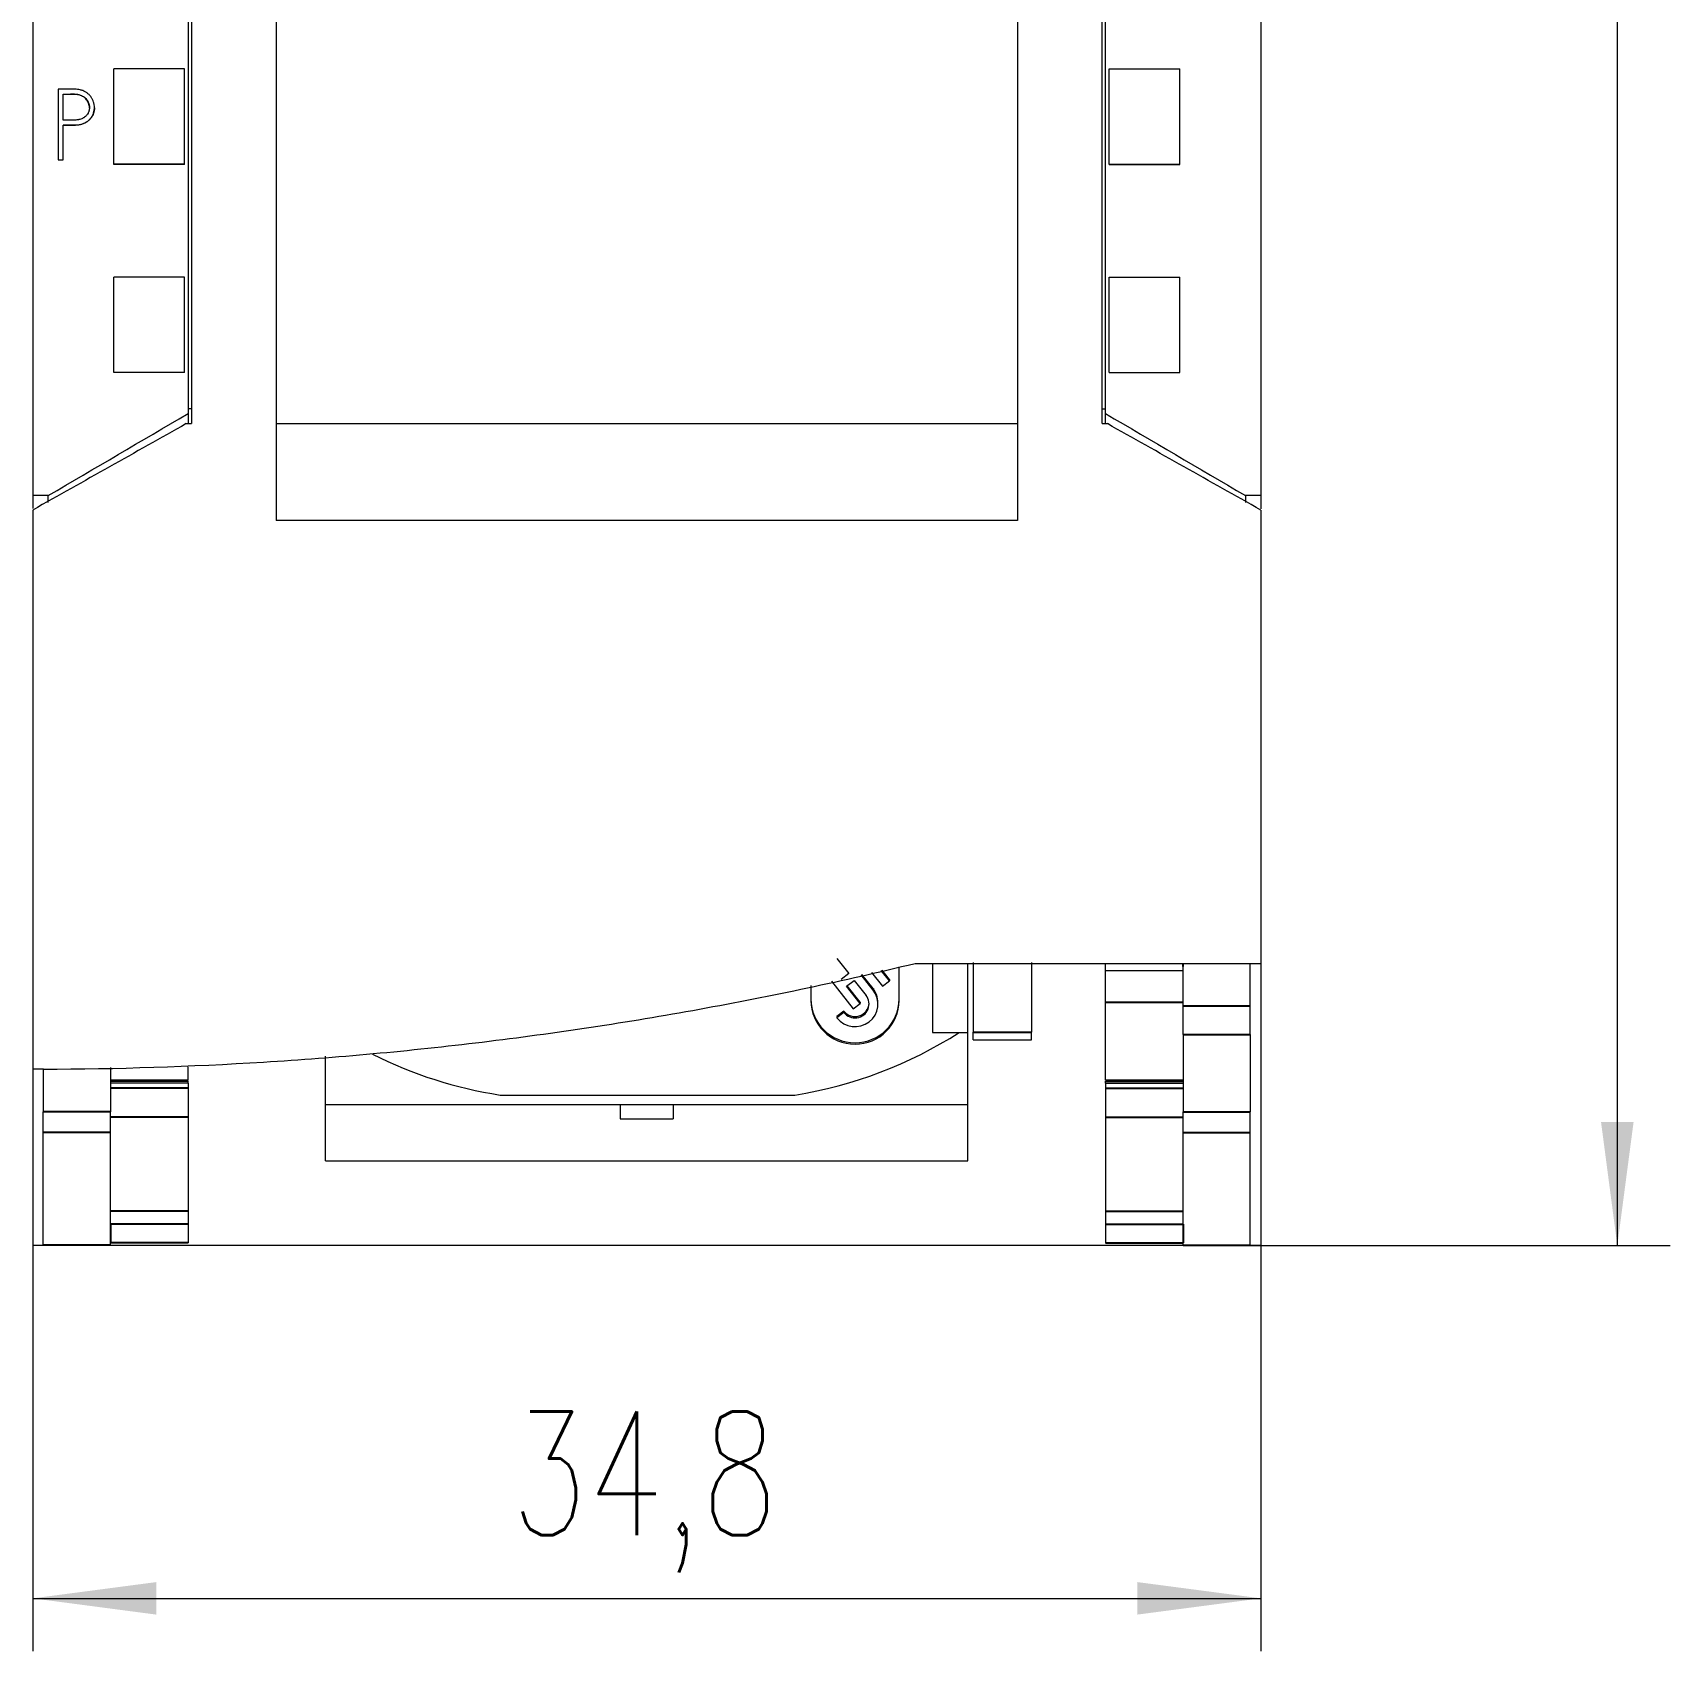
# Model space of a CAD drawing. Header units: millimetres. Extents: x 0 to 594, y 0 to 420.
# Drawn here: x 257.34 to 303.74, y 219.7 to 265.58 of the extents above; entities that cross this region are included whole.
import ezdxf

# ---------------------------------------------------------------- set-up
doc = ezdxf.new("R2010")
doc.units = ezdxf.units.MM
doc.layers.add('1', color=7, linetype='Continuous')
doc.layers.add('106', color=7, linetype='Continuous')
doc.styles.add('latin_extended', font='simplex.shx')
doc.dimstyles.get("Standard").update_dxf_attribs({"dimtxt": 0.18, "dimasz": 0.18, "dimexe": 0.18, "dimexo": 0.0625, "dimgap": 0.09, "dimtad": 0, "dimtih": 1, "dimtoh": 1, "dimdec": 4, "dimzin": 0, "dimdsep": 46, "dimtxsty": 'Standard', "dimcen": 0.09, "dimadec": 0, "dimazin": 0, "dimtfac": 1, "dimtdec": 4, "dimtofl": 0, "dimtmove": 0, "dimatfit": 3, "dimfxl": 1, "dimtolj": 1, "dimtzin": 0, "dimarcsym": 0})

# ---------------------------------------------------------------- blocks, each defined once
blk = doc.blocks.new('_U0')
at = {"layer": '106', "color": 7, "lineweight": 13}
for p, q in [((292.140422, 239.20148), (292.140422, 219.701515)), ((257.340422, 236.201908), (257.340422, 219.701515)), ((257.340422, 221.201515), (292.140422, 221.201515))]:
    blk.add_line(p, q, dxfattribs=at)
at = {"layer": '106', "color": 7, "lineweight": 25}
for points in [[(257.340422, 221.201515), (260.84042, 221.662299), (260.840423, 220.740731)], [(292.140422, 221.201515), (288.640423, 220.740731), (288.64042, 221.662299)]]:
    blk.add_solid(points, dxfattribs=at)
at = {"layer": '106', "color": 7, "linetype": 'Continuous', "lineweight": 18, "insert": (270.892494, 221.930067), "char_height": 3.5, "attachment_point": 7, "line_spacing_factor": 0.963855, "style": 'latin_extended'}
blk.add_mtext('\\W0.7199;34,8', dxfattribs=at)
blk = doc.blocks.new('_U1')
at = {"layer": '106', "color": 7, "lineweight": 13}
for p, q in [((287.140422, 378.20148), (303.740362, 378.20148)), ((302.240362, 378.20148), (302.240362, 231.20148)), ((290.541157, 231.20148), (303.740362, 231.20148))]:
    blk.add_line(p, q, dxfattribs=at)
at = {"layer": '106', "color": 7, "lineweight": 25}
for points in [[(302.240362, 378.20148), (302.701145, 374.701482), (301.779578, 374.701478)], [(302.240362, 231.20148), (301.779578, 234.701478), (302.701145, 234.701482)]]:
    blk.add_solid(points, dxfattribs=at)
at = {"layer": '106', "color": 7, "linetype": 'Continuous', "lineweight": 18, "insert": (301.854809, 301.777138), "char_height": 3.5, "attachment_point": 7, "rotation": 90, "line_spacing_factor": 0.963855, "style": 'latin_extended'}
blk.add_mtext('\\W0.6447;147', dxfattribs=at)

msp = doc.modelspace()

# ---------------------------------------------------------------- linework, layer by layer
at = {"layer": '1', "color": 7, "linetype": 'Continuous', "lineweight": 13}
for p, q in [((257.34, 365.882), (257.34, 252.464)), ((292.14, 365.882), (292.14, 252.464)), ((261.74, 363.601), (261.74, 254.786)), ((287.74, 254.786), (287.74, 363.601)), ((259.64, 261.856), (259.64, 264.557)), ((261.64, 264.557), (259.64, 264.557)), ((261.64, 261.856), (261.64, 264.557)), ((287.84, 261.856), (287.84, 264.557)), ((287.84, 264.557), (289.84, 264.557)), ((289.84, 261.856), (289.84, 264.557)), ((258.062, 263.983), (258.062, 261.981)), ((258.203, 263.106), (258.203, 263.842)), ((259.088, 263.454), (259.088, 263.461)), ((258.203, 261.981), (258.203, 262.964)), ((258.062, 261.981), (258.062, 261.975)), ((258.062, 261.981), (258.203, 261.981)), ((258.203, 261.981), (258.203, 261.975)), ((259.64, 261.851), (259.64, 261.856)), ((261.64, 261.856), (259.64, 261.856)), ((261.64, 261.851), (259.64, 261.851)), ((261.64, 261.851), (261.64, 261.856)), ((287.84, 261.856), (289.84, 261.856)), ((287.84, 261.851), (287.84, 261.856)), ((287.84, 261.851), (289.84, 261.851)), ((289.84, 261.851), (289.84, 261.856)), ((259.64, 255.954), (259.64, 258.655)), ((261.64, 258.655), (259.64, 258.655)), ((261.64, 255.954), (261.64, 258.655)), ((287.84, 255.954), (287.84, 258.655)), ((287.84, 258.655), (289.84, 258.655)), ((289.84, 255.954), (289.84, 258.655)), ((259.64, 255.951), (259.64, 255.954)), ((261.64, 255.954), (259.64, 255.954)), ((261.64, 255.951), (259.64, 255.951)), ((261.64, 255.951), (261.64, 255.954)), ((287.84, 255.951), (287.84, 255.954)), ((287.84, 255.954), (289.84, 255.954)), ((287.84, 255.951), (289.84, 255.951)), ((289.84, 255.951), (289.84, 255.954)), ((261.84, 254.916), (261.74, 254.916)), ((261.74, 254.786), (261.74, 254.501)), ((287.64, 254.916), (287.74, 254.916)), ((287.74, 254.501), (287.74, 254.786)), ((261.69, 254.501), (261.84, 254.501)), ((285.24, 254.497), (264.24, 254.497)), ((287.64, 254.501), (287.79, 254.501)), ((257.34, 252.464), (257.34, 252.094)), ((257.78, 252.464), (257.34, 252.464)), ((257.78, 252.261), (257.78, 252.464)), ((291.7, 252.464), (291.7, 252.261)), ((292.14, 252.464), (291.7, 252.464)), ((292.14, 252.464), (292.14, 252.087)), ((285.24, 251.751), (264.24, 251.751)), ((280.129, 239.342), (280.465, 238.916)), ((281.614, 238.704), (281.382, 238.998)), ((281.614, 238.743), (281.408, 239.004)), ((281.89, 238.151), (281.89, 239.106)), ((282.34, 239.201), (292.14, 239.201)), ((282.84, 239.201), (282.84, 237.242)), ((283.84, 237.242), (283.84, 239.201)), ((287.74, 239.001), (287.74, 239.201)), ((287.74, 238.103), (287.74, 239.001)), ((287.74, 239.001), (289.94, 239.001)), ((289.94, 238), (289.94, 239.201)), ((291.84, 238), (291.84, 239.201)), ((292.14, 239.121), (292.14, 231.201)), ((279.39, 238.575), (279.39, 238.151)), ((279.971, 238.699), (280.591, 237.912)), ((280.465, 238.916), (280.249, 238.748)), ((280.403, 238.553), (280.619, 238.72)), ((280.788, 238.065), (280.403, 238.553)), ((280.788, 238.104), (280.422, 238.568)), ((280.619, 238.72), (280.955, 238.294)), ((281.152, 238.446), (280.816, 238.873)), ((281.152, 238.486), (280.835, 238.888)), ((281.11, 238.94), (281.417, 238.552)), ((281.417, 238.552), (281.614, 238.704)), ((281.614, 238.743), (281.614, 238.704)), ((280.591, 237.912), (280.788, 238.065)), ((280.788, 238.104), (280.788, 238.065)), ((281.289, 238.05), (281.289, 238.09)), ((287.74, 235.902), (287.74, 238.103)), ((280.326, 237.846), (280.129, 237.693)), ((280.326, 237.807), (280.129, 237.654)), ((280.129, 237.693), (280.129, 237.654)), ((280.326, 237.846), (280.326, 237.807)), ((289.94, 237.184), (289.94, 238)), ((291.84, 237.184), (291.84, 238)), ((282.84, 237.242), (282.84, 237.241)), ((282.84, 237.242), (283.84, 237.242)), ((282.84, 237.241), (283.589, 237.241)), ((283.589, 237.241), (283.84, 237.241)), ((283.84, 237.241), (283.84, 237.242)), ((283.84, 235.201), (283.84, 237.241)), ((283.99, 237.035), (283.99, 237.252)), ((285.64, 237.035), (285.64, 237.252)), ((289.94, 237.184), (289.94, 234.997)), ((291.84, 237.184), (291.84, 234.997)), ((283.99, 237.035), (285.64, 237.035)), ((257.641, 236.202), (257.34, 236.202)), ((257.64, 236.19), (257.64, 234.997)), ((259.54, 236.251), (259.54, 234.997)), ((261.74, 235.902), (261.74, 236.268)), ((265.64, 235.201), (265.64, 236.566)), ((257.34, 236.12), (257.34, 231.201)), ((259.54, 235.902), (261.74, 235.902)), ((261.74, 235.873), (259.54, 235.873)), ((261.74, 235.801), (259.54, 235.801)), ((261.74, 235.866), (261.74, 235.873)), ((261.74, 235.801), (261.74, 235.866)), ((261.74, 235.801), (261.74, 235.664)), ((287.74, 235.902), (289.94, 235.902)), ((287.74, 235.866), (287.74, 235.873)), ((289.94, 235.873), (287.74, 235.873)), ((287.74, 235.801), (287.74, 235.866)), ((287.74, 235.801), (287.74, 235.664)), ((287.74, 235.801), (289.94, 235.801)), ((261.74, 235.664), (261.74, 234.84)), ((270.584, 235.469), (278.939, 235.469)), ((287.74, 235.664), (287.74, 234.84)), ((257.64, 234.41), (257.64, 234.997)), ((259.54, 234.41), (259.54, 234.997)), ((261.74, 234.84), (261.74, 232.175)), ((265.64, 233.601), (265.64, 235.202)), ((265.64, 235.201), (283.84, 235.201)), ((273.99, 235.201), (273.99, 234.797)), ((273.99, 234.797), (275.49, 234.797)), ((275.49, 235.201), (275.49, 234.797)), ((283.84, 233.601), (283.84, 235.202)), ((287.74, 234.84), (287.74, 232.175)), ((289.94, 234.41), (289.94, 234.997)), ((291.84, 234.41), (291.84, 234.997)), ((265.64, 233.601), (283.84, 233.601)), ((261.74, 232.175), (261.74, 231.808)), ((287.74, 232.175), (287.74, 231.808)), ((261.74, 231.808), (261.74, 231.277)), ((287.74, 231.808), (287.74, 231.277)), ((259.282, 231.201), (257.34, 231.201)), ((257.64, 231.213), (259.54, 231.213)), ((290.541, 231.201), (259.282, 231.201)), ((259.54, 231.277), (261.74, 231.277)), ((261.74, 231.277), (261.74, 231.277)), ((287.74, 231.277), (287.74, 231.277)), ((287.74, 231.277), (289.94, 231.277)), ((289.94, 231.213), (291.84, 231.213)), ((292.14, 231.201), (290.541, 231.201))]:
    msp.add_line(p, q, dxfattribs=at)
at = {"layer": '1', "color": 7, "linetype": 'Continuous', "lineweight": 25}
for p, q in [((281.152, 238.486), (281.152, 238.446)), ((287.74, 238.103), (289.94, 238.103)), ((289.94, 238), (291.84, 238)), ((283.99, 237.252), (285.64, 237.252)), ((289.94, 237.184), (291.84, 237.184)), ((261.74, 235.866), (259.54, 235.866)), ((287.74, 235.866), (289.94, 235.866)), ((261.74, 235.664), (259.54, 235.664)), ((287.74, 235.664), (289.94, 235.664)), ((259.54, 234.997), (257.64, 234.997)), ((261.74, 234.84), (259.54, 234.84)), ((287.74, 234.84), (289.94, 234.84)), ((289.94, 234.997), (291.84, 234.997)), ((259.54, 234.41), (257.64, 234.41)), ((289.94, 234.41), (291.84, 234.41)), ((261.74, 232.175), (259.54, 232.175)), ((287.74, 232.175), (289.94, 232.175)), ((259.54, 231.808), (259.54, 231.277)), ((261.74, 231.808), (259.54, 231.808)), ((287.74, 231.808), (289.94, 231.808)), ((289.94, 231.808), (289.94, 231.277)), ((259.54, 231.213), (257.64, 231.213)), ((261.74, 231.277), (259.54, 231.277)), ((287.74, 231.277), (289.94, 231.277)), ((289.94, 231.213), (291.84, 231.213))]:
    msp.add_line(p, q, dxfattribs=at)
at = {"layer": '1', "color": 7, "linetype": 'Continuous', "lineweight": 13}
for centre, major_axis, start_param, end_param in [((280.64, 238.19), (1.25, 0), 3.141593, 6.283185), ((280.64, 238.151), (1.25, 0), 3.141593, 6.283185), ((280.64, 238.05), (0.649, 0), 3.804818, 6.94641), ((280.64, 238.05), (-0.399, 0), 0.663225, 3.804818), ((280.64, 238.09), (-0.399, 0), 0.663225, 3.092069), ((280.64, 238.09), (0.649, 0), 6.283142, 6.94641), ((277.002, 247.346), (12.135, 0), 4.872685, 5.28613), ((272.407, 247.206), (11.977, 0), 4.241192, 4.559632)]:
    msp.add_ellipse(centre, major_axis=major_axis, ratio=0.991445, start_param=start_param, end_param=end_param, dxfattribs=at)
for points, knots in [([(261.84, 363.787), (261.84, 360.743), (261.84, 351.173), (261.84, 337.003), (261.84, 322.437), (261.84, 308.227), (261.84, 293.933), (261.84, 278.446), (261.84, 265.807), (261.84, 257.842), (261.84, 254.501)], [0, 0, 0, 0, 0.083934, 0.263736, 0.389889, 0.484142, 0.653794, 0.78188, 0.908517, 1, 1, 1, 1]), ([(287.64, 254.501), (287.64, 257.842), (287.64, 265.807), (287.64, 278.446), (287.64, 293.933), (287.64, 308.227), (287.64, 322.437), (287.64, 337.003), (287.64, 351.173), (287.64, 360.743), (287.64, 363.787)], [0, 0, 0, 0, 0.091483, 0.21812, 0.346206, 0.515858, 0.610111, 0.736264, 0.916066, 1, 1, 1, 1]), ([(264.24, 360.722), (264.24, 358.699), (264.24, 350.15), (264.24, 337.003), (264.24, 322.437), (264.24, 308.227), (264.24, 293.933), (264.24, 278.446), (264.24, 265.688), (264.24, 256.806), (264.24, 252.549), (264.24, 251.751)], [0, 0, 0, 0, 0.055935, 0.236292, 0.362833, 0.457376, 0.627551, 0.756032, 0.883059, 0.978086, 1, 1, 1, 1]), ([(285.24, 360.722), (285.24, 358.699), (285.24, 350.15), (285.24, 337.003), (285.24, 322.437), (285.24, 308.227), (285.24, 293.933), (285.24, 278.446), (285.24, 265.688), (285.24, 256.806), (285.24, 252.549), (285.24, 251.751)], [0, 0, 0, 0, 0.055935, 0.236292, 0.362833, 0.457376, 0.627551, 0.756032, 0.883059, 0.978086, 1, 1, 1, 1]), ([(258.203, 262.964), (258.255, 262.964), (258.306, 262.965), (258.41, 262.964), (258.461, 262.963), (258.539, 262.965), (258.564, 262.966), (258.603, 262.969), (258.616, 262.97), (258.642, 262.974), (258.655, 262.976), (258.693, 262.983), (258.718, 262.989), (258.767, 263.005), (258.791, 263.014), (258.826, 263.032), (258.838, 263.038), (258.86, 263.051), (258.871, 263.058), (258.902, 263.08), (258.922, 263.096), (258.95, 263.123), (258.96, 263.133), (258.977, 263.152), (258.985, 263.162), (259.008, 263.193), (259.022, 263.215), (259.04, 263.249), (259.046, 263.261), (259.056, 263.285), (259.06, 263.297), (259.073, 263.334), (259.078, 263.359), (259.084, 263.397), (259.086, 263.41), (259.088, 263.436), (259.088, 263.449), (259.088, 263.488), (259.086, 263.514), (259.08, 263.552), (259.078, 263.565), (259.072, 263.59), (259.068, 263.603), (259.057, 263.64), (259.047, 263.664), (259.031, 263.699), (259.025, 263.71), (259.012, 263.733), (259.005, 263.744), (258.982, 263.776), (258.95, 263.816), (258.911, 263.851), (258.881, 263.874), (258.87, 263.882), (258.848, 263.896), (258.837, 263.903), (258.803, 263.922), (258.78, 263.932), (258.743, 263.946), (258.731, 263.95), (258.706, 263.957), (258.693, 263.96), (258.63, 263.974), (258.579, 263.98), (258.502, 263.984), (258.476, 263.985), (258.424, 263.985), (258.372, 263.985), (258.321, 263.984), (258.269, 263.983), (258.191, 263.982), (258.113, 263.983), (258.062, 263.983)], [0, 0, 0, 0, 0.0625, 0.0625, 0.125, 0.125, 0.15625, 0.15625, 0.171875, 0.171875, 0.1875, 0.1875, 0.21875, 0.21875, 0.25, 0.25, 0.265625, 0.265625, 0.28125, 0.28125, 0.3125, 0.3125, 0.328125, 0.328125, 0.34375, 0.34375, 0.375, 0.375, 0.390625, 0.390625, 0.40625, 0.40625, 0.4375, 0.4375, 0.453125, 0.453125, 0.46875, 0.46875, 0.5, 0.5, 0.515625, 0.515625, 0.53125, 0.53125, 0.5625, 0.5625, 0.578125, 0.578125, 0.59375, 0.59375, 0.625, 0.65625, 0.65625, 0.671875, 0.671875, 0.6875, 0.6875, 0.71875, 0.71875, 0.734375, 0.734375, 0.75, 0.75, 0.8125, 0.8125, 0.84375, 0.84375, 0.875, 0.90625, 0.90625, 0.9375, 1, 1, 1, 1]), ([(258.203, 263.842), (258.242, 263.842), (258.281, 263.841), (258.339, 263.841), (258.358, 263.841), (258.397, 263.842), (258.455, 263.844), (258.513, 263.845), (258.591, 263.839), (258.629, 263.832), (258.677, 263.818), (258.686, 263.815), (258.705, 263.808), (258.714, 263.804), (258.741, 263.792), (258.759, 263.783), (258.784, 263.767), (258.792, 263.761), (258.808, 263.749), (258.816, 263.743), (258.838, 263.723), (258.852, 263.709), (258.871, 263.686), (258.877, 263.678), (258.888, 263.661), (258.893, 263.653), (258.908, 263.627), (258.917, 263.609), (258.927, 263.581), (258.93, 263.572), (258.935, 263.553), (258.938, 263.543), (258.943, 263.513), (258.946, 263.494), (258.947, 263.464), (258.947, 263.454), (258.946, 263.434), (258.945, 263.424), (258.941, 263.395), (258.937, 263.375), (258.928, 263.347), (258.925, 263.338), (258.917, 263.319), (258.913, 263.31), (258.899, 263.283), (258.888, 263.267), (258.869, 263.244), (258.863, 263.236), (258.849, 263.222), (258.842, 263.215), (258.819, 263.195), (258.803, 263.184), (258.778, 263.168), (258.769, 263.163), (258.752, 263.153), (258.743, 263.149), (258.715, 263.137), (258.697, 263.13), (258.668, 263.122), (258.658, 263.12), (258.639, 263.116), (258.629, 263.114), (258.599, 263.11), (258.58, 263.108), (258.54, 263.106), (258.52, 263.106), (258.48, 263.105), (258.441, 263.105), (258.401, 263.106), (258.362, 263.106), (258.342, 263.106), (258.282, 263.106), (258.243, 263.106), (258.203, 263.106)], [0, 0, 0, 0, 0.0625, 0.0625, 0.09375, 0.09375, 0.125, 0.1875, 0.1875, 0.25, 0.25, 0.265625, 0.265625, 0.28125, 0.28125, 0.3125, 0.3125, 0.328125, 0.328125, 0.34375, 0.34375, 0.375, 0.375, 0.390625, 0.390625, 0.40625, 0.40625, 0.4375, 0.4375, 0.453125, 0.453125, 0.46875, 0.46875, 0.5, 0.5, 0.515625, 0.515625, 0.53125, 0.53125, 0.5625, 0.5625, 0.578125, 0.578125, 0.59375, 0.59375, 0.625, 0.625, 0.640625, 0.640625, 0.65625, 0.65625, 0.6875, 0.6875, 0.703125, 0.703125, 0.71875, 0.71875, 0.75, 0.75, 0.765625, 0.765625, 0.78125, 0.78125, 0.8125, 0.8125, 0.84375, 0.84375, 0.875, 0.90625, 0.90625, 0.9375, 0.9375, 1, 1, 1, 1]), ([(258.946, 263.456), (258.946, 263.458), (258.946, 263.461), (258.946, 263.473), (258.946, 263.483), (258.944, 263.503), (258.942, 263.513), (258.937, 263.542), (258.932, 263.561), (258.919, 263.598), (258.91, 263.617), (258.891, 263.651), (258.88, 263.668), (258.855, 263.699), (258.842, 263.713), (258.812, 263.74), (258.797, 263.752), (258.764, 263.774), (258.746, 263.784), (258.71, 263.8), (258.692, 263.807), (258.663, 263.816), (258.654, 263.819), (258.634, 263.824), (258.625, 263.826), (258.595, 263.831), (258.576, 263.834), (258.517, 263.838), (258.478, 263.838), (258.419, 263.837), (258.399, 263.836), (258.36, 263.835), (258.34, 263.835), (258.282, 263.835), (258.242, 263.836), (258.203, 263.835)], [0, 0, 0, 0, 0.007629, 0.007629, 0.03864, 0.03864, 0.069652, 0.069652, 0.131675, 0.131675, 0.193698, 0.193698, 0.255722, 0.255722, 0.317745, 0.317745, 0.379768, 0.379768, 0.441791, 0.441791, 0.503814, 0.503814, 0.534826, 0.534826, 0.565838, 0.565838, 0.627861, 0.627861, 0.751907, 0.751907, 0.81393, 0.81393, 0.875954, 0.875954, 1, 1, 1, 1]), ([(259.088, 263.455), (259.088, 263.43), (259.086, 263.405), (259.081, 263.367), (259.078, 263.354), (259.072, 263.329), (259.069, 263.317), (259.057, 263.279), (259.047, 263.255), (259.023, 263.21), (259.009, 263.188), (258.986, 263.157), (258.977, 263.147), (258.96, 263.127), (258.933, 263.099), (258.903, 263.075), (258.871, 263.052), (258.86, 263.045), (258.838, 263.032), (258.827, 263.026), (258.792, 263.009), (258.768, 262.999), (258.731, 262.987), (258.718, 262.983), (258.693, 262.977), (258.68, 262.974), (258.617, 262.962), (258.565, 262.959), (258.462, 262.957), (258.41, 262.958), (258.307, 262.958), (258.255, 262.958), (258.203, 262.958)], [0, 0, 0, 0, 0.06514, 0.06514, 0.098528, 0.098528, 0.131915, 0.131915, 0.198691, 0.198691, 0.265467, 0.265467, 0.298855, 0.298855, 0.332243, 0.399018, 0.399018, 0.432406, 0.432406, 0.465794, 0.465794, 0.53257, 0.53257, 0.565958, 0.565958, 0.599346, 0.599346, 0.732897, 0.732897, 0.866449, 0.866449, 1, 1, 1, 1]), ([(257.34, 252.051), (257.34, 250.542), (257.34, 247.292), (257.34, 242.009), (257.34, 238.235), (257.34, 236.202)], [0, 0, 0, 0, 0.285532, 0.615204, 1, 1, 1, 1]), ([(292.14, 252.051), (292.14, 250.542), (292.14, 247.292), (292.14, 243.009), (292.14, 240.234), (292.14, 239.201)], [0, 0, 0, 0, 0.352188, 0.75882, 1, 1, 1, 1]), ([(257.641, 236.202), (259.729, 236.208), (261.81, 236.276), (265.956, 236.533), (268.021, 236.722), (272.138, 237.222), (274.189, 237.533), (278.276, 238.275), (280.312, 238.707), (282.34, 239.201)], [0, 0, 0, 0, 0.25, 0.25, 0.5, 0.5, 0.75, 0.75, 1, 1, 1, 1]), ([(283.99, 239.23), (283.99, 239.188), (283.99, 238.604), (283.99, 237.938), (283.99, 237.252)], [0, 0, 0, 0, 0.072727, 1, 1, 1, 1]), ([(285.64, 239.23), (285.64, 239.188), (285.64, 238.604), (285.64, 237.938), (285.64, 237.252)], [0, 0, 0, 0, 0.072727, 1, 1, 1, 1]), ([(259.54, 231.808), (259.54, 232.042), (259.54, 232.72), (259.54, 233.74), (259.54, 234.41)], [0, 0, 0, 0, 0.445928, 1, 1, 1, 1]), ([(289.94, 231.808), (289.94, 232.042), (289.94, 232.72), (289.94, 233.74), (289.94, 234.41)], [0, 0, 0, 0, 0.445928, 1, 1, 1, 1])]:
    msp.add_open_spline(points, degree=3, knots=knots, dxfattribs=at)
for points in [[(257.78, 252.464), (259.101, 253.237), (260.421, 254.012), (261.74, 254.786)], [(287.74, 254.786), (289.06, 254.012), (290.38, 253.237), (291.7, 252.464)], [(261.69, 254.501), (260.24, 253.684), (258.79, 252.868), (257.34, 252.051)], [(292.14, 252.051), (290.691, 252.868), (289.241, 253.684), (287.79, 254.501)], [(257.64, 231.213), (257.64, 231.254), (257.64, 231.545), (257.64, 232.61), (257.64, 233.74), (257.64, 234.41)], [(291.84, 231.213), (291.84, 231.254), (291.84, 231.545), (291.84, 232.61), (291.84, 233.74), (291.84, 234.41)], [(259.54, 231.213), (259.54, 231.225), (259.54, 231.247), (259.54, 231.277)], [(289.94, 231.213), (289.94, 231.225), (289.94, 231.247), (289.94, 231.277)]]:
    msp.add_open_spline(points, degree=3, dxfattribs=at)
at = {"layer": '1', "color": 7, "linetype": 'Continuous', "lineweight": 25}
msp.add_open_spline([(289.94, 239.11), (289.94, 239.133), (289.94, 239.157), (289.94, 239.183)], degree=3, dxfattribs=at)

# ---------------------------------------------------------------- dimensions: what is measured, and where the dimension line sits
at = {"layer": '106', "color": 7, "linetype": 'Continuous', "lineweight": 18}
dim = msp.add_linear_dim(base=(302.24, 231.201), p1=(274.74, 378.201), p2=(274.911, 231.201), angle=90, dimstyle='Standard', override={"dimtxt": 3.5, "dimasz": 3.5, "dimexe": 1.5, "dimexo": 0, "dimgap": 1.75, "dimtad": 1, "dimtih": 0, "dimtoh": 0, "dimdec": 1, "dimlfac": 1, "dimzin": 8, "dimdsep": 44, "dimlunit": 2, "dimtxsty": 'latin_extended', "dimsah": 1, "dimse1": 0, "dimse2": 0, "dimsd1": 0, "dimsd2": 0, "dimclrd": 7, "dimclre": 7, "dimclrt": 7, "dimtol": 0, "dimtm": -0.2, "dimtfac": 0.714286, "dimtdec": 2, "dimtofl": 1, "dimtmove": 0, "dimtzin": 8, "dimlwd": 13, "dimlwe": 13}, dxfattribs=at)
dim.commit()
dim.dimension.update_dxf_attribs({"geometry": '_U1', "text_midpoint": (302.24, 304.701), "dimtype": 160})
dim = msp.add_linear_dim(base=(292.14, 221.202), p1=(257.34, 236.202), p2=(292.14, 239.201), dimstyle='Standard', override={"dimtxt": 3.5, "dimasz": 3.5, "dimexe": 1.5, "dimexo": 0, "dimgap": 1.75, "dimtad": 1, "dimtih": 1, "dimtoh": 0, "dimdec": 1, "dimlfac": 1, "dimzin": 8, "dimdsep": 44, "dimlunit": 2, "dimtxsty": 'latin_extended', "dimsah": 1, "dimse1": 0, "dimse2": 0, "dimsd1": 0, "dimsd2": 0, "dimclrd": 7, "dimclre": 7, "dimclrt": 7, "dimtol": 0, "dimtm": -0.2, "dimtfac": 0.714286, "dimtdec": 2, "dimtofl": 1, "dimtmove": 0, "dimtzin": 8, "dimlwd": 13, "dimlwe": 13}, dxfattribs=at)
dim.commit()
dim.dimension.update_dxf_attribs({"geometry": '_U0', "text_midpoint": (274.74, 221.202), "dimtype": 160})

doc.saveas('drawing.dxf')
